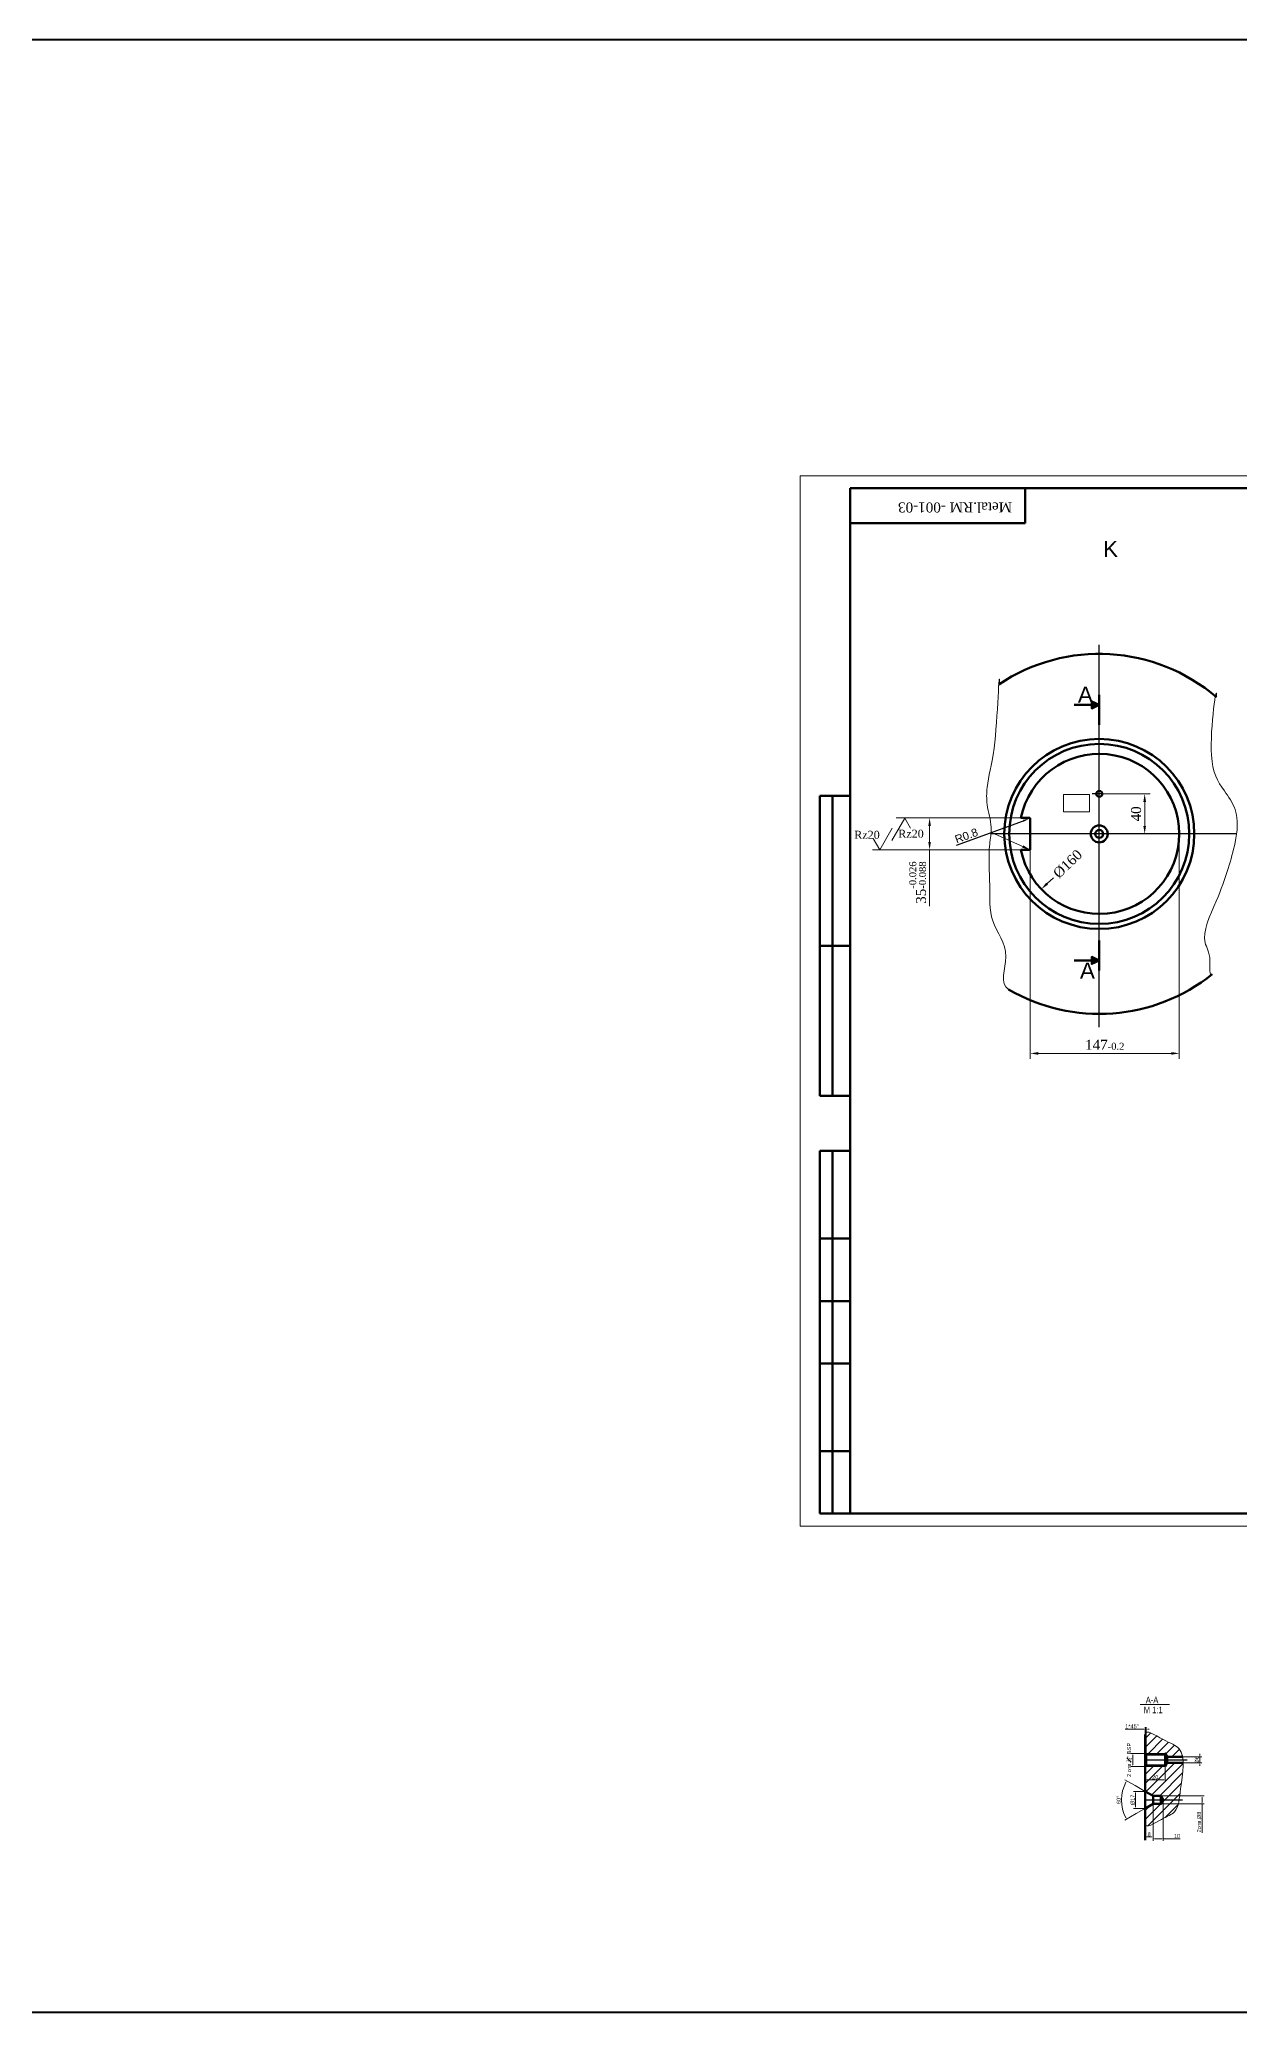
# Model space of a CAD drawing. Header units: millimetres. Extents: x -954 to 34898, y -2134 to 12006.
# Drawn here: x 10730 to 11930, y 2658 to 4630 of the extents above; entities that cross this region are included whole.
import ezdxf

# ---------------------------------------------------------------- set-up
doc = ezdxf.new("R2010")
doc.units = ezdxf.units.MM
doc.header["$LTSCALE"] = 3
doc.linetypes.add('ACAD_ISO04W100', pattern=[30, 24, -3, 0, -3])
for name, color, linetype, lineweight in [('Quota', 3, 'Continuous', 40), ('контурная', 7, 'Continuous', 50), ('осевые', 1, 'ACAD_ISO04W100', 25), ('тонкая', 7, 'Continuous', 20)]:
    doc.layers.add(name, color=color, linetype=linetype, lineweight=lineweight)
doc.layers.add('осевая', color=4, linetype='Continuous')
doc.styles.add('s2.5v4', font='times.ttf', dxfattribs={"height": 10})
doc.styles.add('s3v2.5', font='arial.ttf', dxfattribs={"width": 0.8, "height": 7.5})
doc.styles.add('s4v4', font='arial.ttf', dxfattribs={"height": 16})
doc.styles.get("Standard").update_dxf_attribs({"font": 'arial.ttf'})
doc.dimstyles.new('s1v4', dxfattribs={"dimtxt": 4, "dimasz": 1.5, "dimexe": 2, "dimexo": 0, "dimgap": 0.7, "dimtad": 1, "dimtxsty": 'Standard', "dimcen": 2.5, "dimadec": 0, "dimazin": 0, "dimtfac": 1, "dimtix": 1, "dimtmove": 0, "dimatfit": 3, "dimfxl": 1, "dimlwd": -1, "dimlwe": 20, "dimarcsym": 0})
doc.dimstyles.new('s2.5v4', dxfattribs={"dimtxt": 10, "dimasz": 8, "dimexe": 5.5, "dimexo": 0.5, "dimgap": 3.5, "dimtad": 1, "dimdec": 0, "dimtxsty": 's2.5v4', "dimcen": 2.5, "dimclrd": 256, "dimclre": 1, "dimclrt": 256, "dimadec": 0, "dimazin": 0, "dimtfac": 1, "dimtdec": 0, "dimtmove": 0, "dimatfit": 3, "dimfxl": 1, "dimlwd": -1, "dimlwe": -1, "dimarcsym": 0})
doc.dimstyles.new('s2v4', dxfattribs={"dimtxt": 8, "dimasz": 6, "dimexe": 3, "dimexo": 0, "dimgap": 1.5, "dimtad": 1, "dimtxsty": 'Standard', "dimcen": 2.5, "dimadec": 0, "dimazin": 0, "dimtfac": 1, "dimtmove": 0, "dimatfit": 3, "dimfxl": 1, "dimarcsym": 0})
pattern_1 = [(45, (11748.1075, 2790.4715), (-4.49013, 4.49013), [])]

# ---------------------------------------------------------------- blocks, each defined once
blk = doc.blocks.new('*D705')
at = {"layer": 'Defpoints', "color": 0, "transparency": 16777216}
for p in [(11847.6, 3891.4), (11731.7, 3781)]:
    blk.add_point(p, dxfattribs=at)
at = {"layer": 'тонкая', "transparency": 16777216}
blk.add_line((11743.8, 3792.4), (11737.5, 3786.5), dxfattribs=at)
blk.add_solid([(11736.6, 3787.5), (11738.5, 3785.5), (11731.7, 3781)], dxfattribs=at)
at = {"layer": 'тонкая', "transparency": 16777216, "insert": (11758.1, 3806.2), "char_height": 10, "attachment_point": 5, "rotation": 43.6346, "style": 's2.5v4'}
blk.add_mtext('%%C160', dxfattribs=at)
blk = doc.blocks.new('*D706')
at = {"layer": 'Defpoints', "color": 0, "transparency": 16777216}
for p in [(11869.6, 3836.2), (11720.6, 3820.8), (11720.6, 3616.8)]:
    blk.add_point(p, dxfattribs=at)
at = {"layer": 'тонкая', "color": 1, "transparency": 16777216}
for p, q in [((11869.6, 3835.7), (11869.6, 3611.3)), ((11720.6, 3820.3), (11720.6, 3611.3))]:
    blk.add_line(p, q, dxfattribs=at)
at = {"layer": 'тонкая', "transparency": 16777216}
blk.add_line((11861.6, 3616.8), (11728.6, 3616.8), dxfattribs=at)
for points in [[(11728.6, 3618.1), (11728.6, 3615.4), (11720.6, 3616.8)], [(11861.6, 3618.1), (11861.6, 3615.4), (11869.6, 3616.8)]]:
    blk.add_solid(points, dxfattribs=at)
at = {"layer": 'тонкая', "transparency": 16777216, "insert": (11795.1, 3625.4), "char_height": 10, "attachment_point": 5, "style": 's2.5v4'}
blk.add_mtext('147{\\H0.7x;\\S^ -0.2;}', dxfattribs=at)
blk = doc.blocks.new('*D707')
at = {"layer": 'Defpoints', "color": 0, "transparency": 16777216}
for p in [(11620, 3852.2), (11711.3, 3852.2), (11711.3, 3820.2)]:
    blk.add_point(p, dxfattribs=at)
at = {"layer": 'тонкая', "color": 1, "transparency": 16777216}
for p, q in [((11710.8, 3852.2), (11614.5, 3852.2)), ((11710.8, 3820.2), (11614.5, 3820.2))]:
    blk.add_line(p, q, dxfattribs=at)
at = {"layer": 'тонкая', "transparency": 16777216}
for p, q in [((11620, 3844.2), (11620, 3828.2)), ((11620, 3820.2), (11620, 3764))]:
    blk.add_line(p, q, dxfattribs=at)
for points in [[(11618.7, 3844.2), (11621.3, 3844.2), (11620, 3852.2)], [(11618.7, 3828.2), (11621.3, 3828.2), (11620, 3820.2)]]:
    blk.add_solid(points, dxfattribs=at)
at = {"layer": 'тонкая', "transparency": 16777216, "insert": (11608.1, 3787.5), "char_height": 10, "attachment_point": 5, "rotation": 90, "style": 's2.5v4'}
blk.add_mtext('35{\\H0.7x;\\S-0.026^ -0.088;}', dxfattribs=at)
blk = doc.blocks.new('*D708')
at = {"layer": 'Defpoints', "color": 0, "transparency": 16777216}
for p in [(11793.2, 3876.2), (11835.1, 3876.2), (11816.9, 3836.2)]:
    blk.add_point(p, dxfattribs=at)
at = {"layer": 'тонкая', "color": 1, "transparency": 16777216}
for p, q in [((11793.7, 3876.2), (11840.6, 3876.2)), ((11817.4, 3836.2), (11840.6, 3836.2))]:
    blk.add_line(p, q, dxfattribs=at)
at = {"layer": 'тонкая', "transparency": 16777216}
blk.add_line((11835.1, 3844.2), (11835.1, 3868.2), dxfattribs=at)
for points in [[(11833.7, 3868.2), (11836.4, 3868.2), (11835.1, 3876.2)], [(11833.7, 3844.2), (11836.4, 3844.2), (11835.1, 3836.2)]]:
    blk.add_solid(points, dxfattribs=at)
at = {"layer": 'тонкая', "transparency": 16777216, "insert": (11826.5, 3856.2), "char_height": 10, "attachment_point": 5, "rotation": 90, "style": 's2.5v4'}
blk.add_mtext('40', dxfattribs=at)
blk = doc.blocks.new('*D716')
at = {"layer": 'Defpoints', "color": 0, "transparency": 16777216}
for p in [(11719.5, 3851.4), (11720, 3851.6)]:
    blk.add_point(p, dxfattribs=at)
at = {"layer": 'тонкая', "color": 0, "lineweight": -2, "transparency": 16777216}
for p, q in [((11646.9, 3824.8), (11713.9, 3849.3)), ((11720, 3851.6), (11719.5, 3851.4))]:
    blk.add_line(p, q, dxfattribs=at)
blk.add_arc((11720, 3851.6), 0.6, 90, 200.1421, dxfattribs=at)
at = {"layer": 'тонкая', "color": 0, "transparency": 16777216}
blk.add_solid([(11713.5, 3850.3), (11714.2, 3848.4), (11719.5, 3851.4)], dxfattribs=at)
at = {"layer": 'тонкая', "color": 0, "transparency": 16777216, "insert": (11656.8, 3834.4), "char_height": 8, "attachment_point": 5, "rotation": 20.1421}
blk.add_mtext('R0.8', dxfattribs=at)
blk = doc.blocks.new('*D725')
at = {"layer": 'Defpoints', "color": 0, "transparency": 16777216}
for p in [(11869.6, 2913.5), (11869.6, 2907.5), (11890.2, 2907.5)]:
    blk.add_point(p, dxfattribs=at)
at = {"layer": 'тонкая', "color": 0, "lineweight": 20, "transparency": 16777216}
for p, q in [((11869.6, 2913.5), (11892.2, 2913.5)), ((11869.6, 2907.5), (11892.2, 2907.5))]:
    blk.add_line(p, q, dxfattribs=at)
at = {"layer": 'тонкая', "color": 0, "transparency": 16777216}
for p, q in [((11890.2, 2915), (11890.2, 2916.5)), ((11890.2, 2913.5), (11890.2, 2907.5)), ((11890.2, 2906), (11890.2, 2904.5))]:
    blk.add_line(p, q, dxfattribs=at)
for points in [[(11889.9, 2915), (11890.4, 2915), (11890.2, 2913.5)], [(11889.9, 2906), (11890.4, 2906), (11890.2, 2907.5)]]:
    blk.add_solid(points, dxfattribs=at)
at = {"layer": 'тонкая', "color": 0, "transparency": 16777216, "insert": (11887.3, 2910.5), "char_height": 4, "attachment_point": 5, "rotation": 90}
blk.add_mtext('%%c6', dxfattribs=at)
blk = doc.blocks.new('*D726')
at = {"layer": 'Defpoints', "color": 0, "transparency": 16777216}
for p in [(11825.8, 2862), (11835.6, 2879), (11835.6, 2862)]:
    blk.add_point(p, dxfattribs=at)
at = {"layer": 'тонкая', "color": 0, "lineweight": 20, "transparency": 16777216}
for p, q in [((11835.6, 2879), (11823.8, 2879)), ((11835.6, 2862), (11823.8, 2862))]:
    blk.add_line(p, q, dxfattribs=at)
at = {"layer": 'тонкая', "color": 0, "transparency": 16777216}
blk.add_line((11825.8, 2877.5), (11825.8, 2863.5), dxfattribs=at)
for points in [[(11825.6, 2877.5), (11826.1, 2877.5), (11825.8, 2879)], [(11825.6, 2863.5), (11826.1, 2863.5), (11825.8, 2862)]]:
    blk.add_solid(points, dxfattribs=at)
at = {"layer": 'тонкая', "color": 0, "transparency": 16777216, "insert": (11823, 2870.5), "char_height": 4, "attachment_point": 5, "rotation": 90}
blk.add_mtext('%%c17', dxfattribs=at)
blk = doc.blocks.new('*D727')
at = {"layer": 'Defpoints', "color": 0, "transparency": 16777216}
for p in [(11825.4, 2884.9), (11812.4, 2877.2), (11835.6, 2879), (11843.5, 2866.5), (11826.4, 2856.8)]:
    blk.add_point(p, dxfattribs=at)
at = {"layer": 'тонкая', "color": 0, "lineweight": 20, "transparency": 16777216}
for p, q in [((11825.4, 2884.9), (11815.3, 2890.7)), ((11826.4, 2856.8), (11815.2, 2850.4))]:
    blk.add_line(p, q, dxfattribs=at)
at = {"layer": 'тонкая', "color": 0, "transparency": 16777216}
blk.add_arc((11850.4, 2870.4), 38.5, 152.2307, 207.4632, dxfattribs=at)
for points in [[(11816.1, 2888.5), (11816.5, 2888.3), (11817, 2889.7)], [(11816.4, 2852.8), (11816, 2852.6), (11816.9, 2851.4)]]:
    blk.add_solid(points, dxfattribs=at)
at = {"layer": 'тонкая', "color": 0, "transparency": 16777216, "insert": (11809.1, 2870.6), "char_height": 4, "attachment_point": 5, "rotation": 89.8469}
blk.add_mtext('60°', dxfattribs=at)
blk = doc.blocks.new('*D728')
at = {"layer": 'Defpoints', "color": 0, "transparency": 16777216}
for p in [(11835.6, 2904), (11855.6, 2904), (11835.6, 2890.5)]:
    blk.add_point(p, dxfattribs=at)
at = {"layer": 'тонкая', "color": 0, "lineweight": 20, "transparency": 16777216}
for p, q in [((11835.6, 2904), (11835.6, 2888.5)), ((11855.6, 2904), (11855.6, 2888.5))]:
    blk.add_line(p, q, dxfattribs=at)
at = {"layer": 'тонкая', "color": 0, "transparency": 16777216}
blk.add_line((11854.1, 2890.5), (11837.1, 2890.5), dxfattribs=at)
for points in [[(11837.1, 2890.7), (11837.1, 2890.2), (11835.6, 2890.5)], [(11854.1, 2890.7), (11854.1, 2890.2), (11855.6, 2890.5)]]:
    blk.add_solid(points, dxfattribs=at)
at = {"layer": 'тонкая', "color": 0, "transparency": 16777216, "insert": (11845.6, 2893.2), "char_height": 4, "attachment_point": 5}
blk.add_mtext('20', dxfattribs=at)
blk = doc.blocks.new('*D702')
at = {"layer": 'Defpoints', "color": 0, "transparency": 16777216}
for p in [(11835.6, 2866.5), (11843.5, 2866.5), (11835.6, 2833.5)]:
    blk.add_point(p, dxfattribs=at)
at = {"layer": 'тонкая', "color": 0, "lineweight": 20, "transparency": 16777216}
for p, q in [((11835.6, 2866.5), (11835.6, 2831.5)), ((11843.5, 2866.5), (11843.5, 2831.5))]:
    blk.add_line(p, q, dxfattribs=at)
at = {"layer": 'тонкая', "color": 0, "transparency": 16777216}
blk.add_line((11842, 2833.5), (11837.1, 2833.5), dxfattribs=at)
for points in [[(11837.1, 2833.7), (11837.1, 2833.2), (11835.6, 2833.5)], [(11842, 2833.7), (11842, 2833.2), (11843.5, 2833.5)]]:
    blk.add_solid(points, dxfattribs=at)
at = {"layer": 'тонкая', "color": 0, "transparency": 16777216, "insert": (11839.5, 2836.2), "char_height": 4, "attachment_point": 5}
blk.add_mtext('8', dxfattribs=at)
blk = doc.blocks.new('*D729')
at = {"layer": 'Defpoints', "color": 0, "transparency": 16777216}
for p in [(11843.5, 2870.5), (11853.6, 2870.5), (11843.5, 2831.7)]:
    blk.add_point(p, dxfattribs=at)
at = {"layer": 'тонкая', "color": 0, "lineweight": 20, "transparency": 16777216}
for p, q in [((11843.5, 2870.5), (11843.5, 2829.7)), ((11853.6, 2870.5), (11853.6, 2829.7))]:
    blk.add_line(p, q, dxfattribs=at)
at = {"layer": 'тонкая', "color": 0, "transparency": 16777216}
for p, q in [((11845, 2831.7), (11852.1, 2831.7)), ((11853.6, 2831.7), (11870.6, 2831.7))]:
    blk.add_line(p, q, dxfattribs=at)
for points in [[(11845, 2831.9), (11845, 2831.4), (11843.5, 2831.7)], [(11852.1, 2831.9), (11852.1, 2831.4), (11853.6, 2831.7)]]:
    blk.add_solid(points, dxfattribs=at)
at = {"layer": 'тонкая', "color": 0, "transparency": 16777216, "insert": (11867.3, 2834.4), "char_height": 4, "attachment_point": 5}
blk.add_mtext('10', dxfattribs=at)
blk = doc.blocks.new('*D730')
at = {"layer": 'Defpoints', "color": 0, "transparency": 16777216}
for p in [(11850.1, 2874.5), (11850.1, 2866.5), (11892.4, 2866.5)]:
    blk.add_point(p, dxfattribs=at)
at = {"layer": 'тонкая', "color": 0, "lineweight": 20, "transparency": 16777216}
for p, q in [((11850.1, 2874.5), (11894.4, 2874.5)), ((11850.1, 2866.5), (11894.4, 2866.5))]:
    blk.add_line(p, q, dxfattribs=at)
at = {"layer": 'тонкая', "color": 0, "transparency": 16777216}
for p, q in [((11892.4, 2873), (11892.4, 2868)), ((11892.4, 2866.5), (11892.4, 2837.5))]:
    blk.add_line(p, q, dxfattribs=at)
for points in [[(11892.1, 2873), (11892.6, 2873), (11892.4, 2874.5)], [(11892.1, 2868), (11892.6, 2868), (11892.4, 2866.5)]]:
    blk.add_solid(points, dxfattribs=at)
at = {"layer": 'тонкая', "color": 0, "transparency": 16777216, "insert": (11889.5, 2848.4), "char_height": 4, "attachment_point": 5, "rotation": 90}
blk.add_mtext('2{\\fArial|b0|i0|c204|p34;отв}.%%c8', dxfattribs=at)
blk = doc.blocks.new('*D731')
at = {"layer": 'Defpoints', "color": 0, "transparency": 16777216}
for p in [(11823.1, 2904), (11838.7, 2917), (11838.7, 2904)]:
    blk.add_point(p, dxfattribs=at)
at = {"layer": 'тонкая', "color": 0, "lineweight": 20, "transparency": 16777216}
for p, q in [((11838.7, 2917), (11821.1, 2917)), ((11838.7, 2904), (11821.1, 2904))]:
    blk.add_line(p, q, dxfattribs=at)
at = {"layer": 'тонкая', "color": 0, "transparency": 16777216}
blk.add_line((11823.1, 2915.5), (11823.1, 2905.5), dxfattribs=at)
for points in [[(11822.8, 2915.5), (11823.3, 2915.5), (11823.1, 2917)], [(11822.8, 2905.5), (11823.3, 2905.5), (11823.1, 2904)]]:
    blk.add_solid(points, dxfattribs=at)
at = {"layer": 'тонкая', "color": 0, "transparency": 16777216, "insert": (11819.5, 2910.5), "char_height": 4, "attachment_point": 5, "rotation": 90}
blk.add_mtext("\\A1;2 {\\fArial|b0|i0|c204|p34;отв}.{\\H0.7x;\\S1#4;}'' BSP", dxfattribs=at)
blk = doc.blocks.new('*D732')
at = {"layer": 'Defpoints', "color": 0, "transparency": 16777216}
for p in [(11835.6, 2941.3), (11835.6, 2914.7), (11836.6, 2914.7)]:
    blk.add_point(p, dxfattribs=at)
at = {"layer": 'тонкая', "color": 0, "transparency": 16777216}
for p, q in [((11834.1, 2941.3), (11815.4, 2941.3)), ((11836.6, 2941.3), (11835.6, 2941.3)), ((11838.1, 2941.3), (11839.6, 2941.3))]:
    blk.add_line(p, q, dxfattribs=at)
at = {"layer": 'тонкая', "color": 0, "lineweight": 20, "transparency": 16777216}
for p, q in [((11835.6, 2914.7), (11835.6, 2943.3)), ((11836.6, 2914.7), (11836.6, 2943.3))]:
    blk.add_line(p, q, dxfattribs=at)
at = {"layer": 'тонкая', "color": 0, "transparency": 16777216}
for points in [[(11834.1, 2941.6), (11834.1, 2941.1), (11835.6, 2941.3)], [(11838.1, 2941.6), (11838.1, 2941.1), (11836.6, 2941.3)]]:
    blk.add_solid(points, dxfattribs=at)
at = {"layer": 'тонкая', "color": 0, "transparency": 16777216, "insert": (11822.5, 2944.1), "char_height": 4, "attachment_point": 5}
blk.add_mtext('1*45°', dxfattribs=at)

msp = doc.modelspace()

# ---------------------------------------------------------------- hatches: boundary and pattern name
at = {"layer": 'контурная'}
h = msp.add_hatch(color=256, dxfattribs=at)
h.paths.add_polyline_path([(11789.65, 3965.145), (11782.15, 3968.645), (11782.15, 3965.145)])
h.paths.add_polyline_path([(11789.65, 3965.145), (11782.15, 3965.145), (11782.15, 3961.645)])
h = msp.add_hatch(color=256, dxfattribs=at)
h.paths.add_polyline_path([(11782.15, 3713.207), (11782.15, 3709.707), (11789.65, 3709.707)])
h.paths.add_polyline_path([(11782.15, 3709.707), (11782.15, 3706.207), (11789.65, 3709.707)])
at = {"layer": 'тонкая'}
h = msp.add_hatch(dxfattribs=at)
h.set_pattern_fill('ANSI31', color=256, scale=2, style=0)
h.set_pattern_definition(pattern_1)
edge = h.paths.add_edge_path()
edge.add_spline(control_points=[(11873.071, 2913.499), (11872.509, 2916.753), (11869.581, 2924.308), (11855.96, 2928.313), (11835.564, 2941.909), (11835.564, 2935.814)], knot_values=[84.74191699, 84.74191699, 84.74191699, 84.74191699, 95.74062179, 114.65739041, 132.94298521, 132.94298521, 132.94298521, 132.94298521], degree=3, periodic=0)
edge.add_line((11835.564, 2935.814), (11835.564, 2916.999))
edge.add_line((11835.564, 2916.999), (11855.564, 2916.999))
edge.add_line((11855.564, 2916.999), (11857.585, 2913.499))
edge.add_line((11857.585, 2913.499), (11861.049, 2913.499))
edge.add_line((11861.049, 2913.499), (11869.609, 2913.499))
edge.add_line((11869.609, 2913.499), (11873.071, 2913.499))
h = msp.add_hatch(dxfattribs=at)
h.set_pattern_fill('ANSI31', color=256, scale=2, style=0)
h.set_pattern_definition(pattern_1)
edge = h.paths.add_edge_path()
edge.add_line((11835.564, 2903.999), (11835.564, 2878.999))
edge.add_line((11835.564, 2878.999), (11843.464, 2874.499))
edge.add_line((11843.464, 2874.499), (11851.255, 2874.499))
edge.add_line((11851.255, 2874.499), (11853.564, 2870.499))
edge.add_line((11853.564, 2870.499), (11869.535, 2870.499))
edge.add_spline(control_points=[(11869.535, 2870.499), (11870.142, 2873.946), (11871.474, 2886.522), (11873.676, 2899.77), (11873.573, 2907.499)], knot_values=[45.85749548, 45.85749548, 45.85749548, 45.85749548, 55.66671842, 78.46226637, 78.46226637, 78.46226637, 78.46226637], degree=3, periodic=0)
edge.add_line((11873.573, 2907.499), (11869.609, 2907.499))
edge.add_line((11869.609, 2907.499), (11861.049, 2907.499))
edge.add_line((11861.049, 2907.499), (11857.585, 2907.499))
edge.add_line((11857.585, 2907.499), (11855.564, 2903.999))
edge.add_line((11855.564, 2903.999), (11835.564, 2903.999))
h = msp.add_hatch(dxfattribs=at)
h.set_pattern_fill('ANSI31', color=256, scale=2, style=0)
h.set_pattern_definition(pattern_1)
edge = h.paths.add_edge_path()
edge.add_line((11843.464, 2866.499), (11835.564, 2861.994))
edge.add_line((11835.564, 2861.994), (11835.564, 2846.722))
edge.add_spline(control_points=[(11835.564, 2846.722), (11835.564, 2841.12), (11853.328, 2852.997), (11866.004, 2856.802), (11868.671, 2865.595), (11869.535, 2870.499)], knot_values=[0, 0, 0, 0, 16.80500287, 31.903566, 45.85749548, 45.85749548, 45.85749548, 45.85749548], degree=3, periodic=0)
edge.add_line((11869.535, 2870.499), (11853.564, 2870.499))
edge.add_line((11853.564, 2870.499), (11851.255, 2866.499))
edge.add_line((11851.255, 2866.499), (11843.464, 2866.499))

# ---------------------------------------------------------------- linework, layer by layer
at = {"layer": 'Quota'}
msp.add_lwpolyline([(8803.18, 4630.376), (13627.232, 4630.376), (13627.232, 2657.952), (8803.18, 2657.952)], close=True, dxfattribs=at)
at = {"layer": 'контурная'}
for p, q in [((11715.553, 4181.723), (11715.553, 4146.723)), ((11715.553, 4146.723), (11540.553, 4146.723)), ((11789.65, 3965.145), (11764.65, 3965.145)), ((11789.65, 3975.145), (11789.65, 3965.145)), ((11789.65, 3945.145), (11789.65, 3975.145)), ((11510.278, 3581.723), (11510.278, 3874.223)), ((11510.278, 3874.223), (11540.278, 3874.223)), ((11522.778, 3874.223), (11522.778, 3574.223)), ((11720.05, 3852.195), (11711.266, 3852.195)), ((11720.65, 3820.795), (11720.65, 3851.595)), ((11711.266, 3820.195), (11720.05, 3820.195)), ((11789.65, 3699.707), (11789.65, 3729.707)), ((11510.278, 3724.223), (11540.278, 3724.223)), ((11789.65, 3709.707), (11764.65, 3709.707)), ((11789.65, 3699.707), (11789.65, 3709.707)), ((11510.278, 3574.223), (11510.278, 3581.723)), ((11510.278, 3574.223), (11540.278, 3574.223)), ((11510.278, 3156.723), (11510.278, 3519.223)), ((11510.278, 3519.223), (11540.278, 3519.223)), ((11522.778, 3519.223), (11522.778, 3156.723)), ((11510.278, 3431.723), (11540.278, 3431.723)), ((11510.278, 3369.223), (11540.278, 3369.223)), ((11510.278, 3306.723), (11540.278, 3306.723)), ((11540.553, 3294.223), (11540.553, 3156.723)), ((11510.278, 3219.223), (11540.278, 3219.223)), ((11540.278, 3156.723), (11510.278, 3156.723)), ((11835.564, 2935.814), (11835.564, 2830.266)), ((11835.564, 2910.499), (11835.564, 2916.999)), ((11835.564, 2910.499), (11835.564, 2870.499)), ((11835.564, 2910.499), (11835.564, 2903.999)), ((11836.564, 2904.999), (11855.564, 2904.999)), ((11862.263, 2907.499), (11857.585, 2907.499)), ((11861.049, 2913.499), (11858.285, 2913.499)), ((11869.609, 2907.499), (11861.049, 2907.499)), ((11869.609, 2907.499), (11873.573, 2907.499)), ((11843.464, 2874.499), (11851.255, 2874.499)), ((11843.464, 2866.499), (11851.255, 2866.499))]:
    msp.add_line(p, q, dxfattribs=at)
msp.add_lwpolyline([(11540.553, 4181.723), (12963.053, 4181.723), (12963.053, 3156.723), (11540.553, 3156.723), (11540.553, 4181.723)], close=True, dxfattribs=at)
for points in [[(11789.65, 3965.145), (11782.15, 3965.145), (11782.15, 3965.145), (11782.15, 3968.645), (11789.65, 3965.145)], [(11789.65, 3965.145), (11782.15, 3965.145), (11782.15, 3965.145), (11782.15, 3961.645), (11789.65, 3965.145)], [(11789.65, 3709.707), (11782.15, 3709.707), (11782.15, 3713.207), (11789.65, 3709.707)], [(11789.65, 3709.707), (11782.15, 3709.707), (11782.15, 3706.207), (11789.65, 3709.707)], [(11789.65, 3724.647), (11789.65, 3699.707)], [(11836.564, 2915.999), (11835.564, 2916.999)], [(11835.564, 2910.499), (11836.564, 2910.499), (11836.564, 2915.999), (11836.564, 2904.999)], [(11836.564, 2904.999), (11835.564, 2903.999)], [(11836.564, 2915.999), (11856.141, 2915.999)], [(11855.564, 2910.499), (11855.564, 2916.999), (11855.564, 2903.999)], [(11855.564, 2916.999), (11857.585, 2913.499)], [(11855.564, 2903.999), (11857.585, 2907.499)], [(11861.049, 2913.499), (11857.585, 2913.499)], [(11857.585, 2907.499), (11857.585, 2913.499)], [(11869.609, 2913.499), (11858.285, 2913.499)], [(11869.609, 2913.499), (11873.071, 2913.499)], [(11843.464, 2866.499), (11835.564, 2861.999), (11843.464, 2866.499), (11843.464, 2874.499), (11835.564, 2878.999)], [(11843.464, 2870.499), (11843.464, 2874.499), (11843.464, 2866.499)], [(11853.564, 2870.499), (11851.255, 2874.499)], [(11851.255, 2874.499), (11851.255, 2866.499), (11853.564, 2870.499)]]:
    msp.add_lwpolyline(points, dxfattribs=at)
for centre, radius in [((11789.65, 3836.195), 95), ((11789.65, 3836.195), 90), ((11789.65, 3876.214), 3), ((11789.65, 3836.195), 8.5), ((11789.65, 3836.195), 4)]:
    msp.add_circle(centre, radius, dxfattribs=at)
for centre, radius, start, end in [((11789.65, 3836.195), 180, 49.356767, 123.920917), ((11789.65, 3836.195), 80, 191.536959, 168.463041), ((11720.05, 3851.595), 0.6, 0, 90), ((11720.05, 3820.795), 0.6, 270, 0), ((11789.65, 3836.195), 180, 239.714512, 308.873886)]:
    msp.add_arc(centre, radius, start, end, dxfattribs=at)
at = {"layer": 'осевая'}
for p, q in [((11789.65, 3643.08), (11789.65, 4025.182)), ((11793.171, 3876.214), (11782.46, 3876.214)), ((11926.969, 3836.195), (11681.334, 3836.195))]:
    msp.add_line(p, q, dxfattribs=at)
at = {"layer": 'осевые'}
for p, q in [((11835.564, 2910.499), (11877.674, 2910.499)), ((11835.564, 2870.499), (11872.989, 2870.499))]:
    msp.add_line(p, q, dxfattribs=at)
at = {"layer": 'тонкая'}
for p, q in [((11639.173, 3852.195), (11586.652, 3852.195)), ((11634.166, 3820.195), (11563.075, 3820.195)), ((11704.539, 3820.117), (11634.166, 3820.117)), ((11835.564, 2916.999), (11855.564, 2916.999)), ((11835.564, 2903.999), (11855.564, 2903.999)), ((11854.876, 2904.999), (11856.141, 2904.999)), ((11835.564, 2878.999), (11825.384, 2884.876)), ((11826.442, 2856.792), (11843.464, 2866.499)), ((11826.437, 2856.8), (11826.442, 2856.792))]:
    msp.add_line(p, q, dxfattribs=at)
for points in [[(11490.553, 4194.223), (12975.553, 4194.223), (12975.553, 3144.223), (11490.553, 3144.223), (11490.553, 4194.223)], [(11595.145, 3851.91), (11582.32, 3829.696), (11595.145, 3851.91), (11600.925, 3841.899)], [(11582.746, 3841.942), (11570.146, 3820.117), (11563.564, 3831.517)], [(11830.655, 2965.84), (11859.827, 2965.84)]]:
    msp.add_lwpolyline(points, dxfattribs=at)
msp.add_lwpolyline([(11753.763, 3875.595), (11779.782, 3875.595), (11779.782, 3858.26), (11753.763, 3858.26)], close=True, dxfattribs=at)
for points, start_tangent, end_tangent in [([(11690.112, 3986.169), (11684.486, 3921.859), (11677.545, 3882.496), (11677.545, 3865.54), (11681.571, 3842.708), (11680.108, 3825.986), (11680.108, 3784.88), (11683.228, 3749.223), (11696.269, 3713.391), (11698.888, 3680.752)], (-0.02942503, 0.99956699), (0.86392254, -0.50362471)), ([(11906.892, 3972.775), (11901.822, 3914.819), (11914.805, 3879.147), (11925.482, 3860.654), (11925.482, 3827.755), (11918.521, 3801.773), (11906.609, 3769.047), (11895.462, 3727.446), (11900.303, 3709.381), (11902.648, 3696.082)], (0.03644566, 0.99933564), (0.77599847, 0.63073479)), ([(11835.564, 2846.722), (11851.796, 2851.071), (11864.872, 2858.621), (11871.022, 2881.574), (11869.609, 2921.623), (11853.226, 2931.081), (11835.564, 2935.814)], (0, -1), (0, -1))]:
    msp.add_spline(points, degree=3, dxfattribs=dict(at, start_tangent=start_tangent, end_tangent=end_tangent))

# ---------------------------------------------------------------- texts
at = {"layer": 'контурная', "style": 's4v4'}
for s, p in [('K', (11793.499, 4113.078)), ('A', (11768.328, 3967.506)), ('A', (11770.353, 3691.554))]:
    msp.add_text(s, height=16, dxfattribs=at).set_placement(p)
at = {"layer": 'контурная', "style": 's3v2.5', "width": 0.8}
for s, p in [('M 1:1', (11834.171, 2957.198)), ('A-A', (11836.107, 2967.137))]:
    msp.add_text(s, height=6.5, dxfattribs=at).set_placement(p)
at = {"layer": 'тонкая', "style": 's2.5v4'}
msp.add_text('    Metal.RM -001-03', height=10, rotation=180, dxfattribs=at).set_placement((11717.653, 4167.514))
for p in [(11544.658, 3831.324), (11588.644, 3832.386)]:
    msp.add_text('Rz20', height=8, dxfattribs=at).set_placement(p)

# ---------------------------------------------------------------- dimensions: what is measured, and where the dimension line sits
at = {"layer": 'тонкая'}
dim = msp.add_diameter_dim_2p(p1=(11847.55, 3891.399), p2=(11731.75, 3780.99), text='%%C160', dimstyle='s2.5v4', override={"dimgap": 4, "dimtad": 0}, dxfattribs=at)
dim.commit()
dim.dimension.update_dxf_attribs({"geometry": '*D705', "text_midpoint": (11758.145, 3806.156), "dimtype": 163})
dim = msp.add_linear_dim(base=(11835.076, 3876.214), p1=(11816.917, 3836.195), p2=(11793.171, 3876.214), angle=90, dimstyle='s2.5v4', dxfattribs=at)
dim.commit()
dim.dimension.update_dxf_attribs({"geometry": '*D708', "text_midpoint": (11826.49, 3856.204)})
for base, p1, p2, text, dimstyle, picture, middle in [((11619.998, 3852.195), (11711.266, 3820.195), (11711.266, 3852.195), '35{\\H0.7x;\\S-0.026^ -0.088;}', 's2.5v4', '*D707', (11619.998, 3787.52)), ((11823.087, 2903.999), (11838.714, 2916.999), (11838.714, 2903.999), "\\A1;2 {\\fArial|b0|i0|c204|p34;отв}.{\\H0.7x;\\S1#4;}'' BSP", 's1v4', '*D731', (11823.087, 2910.499)), ((11892.397, 2866.499), (11850.096, 2874.499), (11850.096, 2866.499), '2{\\fArial|b0|i0|c204|p34;отв}.%%c<>', 's1v4', '*D730', (11892.397, 2848.363))]:
    dim = msp.add_linear_dim(base=base, p1=p1, p2=p2, angle=90, text=text, dimstyle=dimstyle, dxfattribs=at)
    dim.commit()
    dim.dimension.update_dxf_attribs({"geometry": picture, "text_midpoint": middle, "dimtype": 160})
dim = msp.add_radius_dim(center=(11720.05, 3851.595), mpoint=(11719.487, 3851.388), text='R0.8', dimstyle='s2v4', dxfattribs=at)
dim.commit()
dim.dimension.update_dxf_attribs({"geometry": '*D716', "text_midpoint": (11658.757, 3829.114), "dimtype": 164})
dim = msp.add_linear_dim(base=(11720.65, 3616.764), p1=(11869.65, 3836.195), p2=(11720.65, 3820.795), text='147{\\H0.7x;\\S^ -0.2;}', dimstyle='s2.5v4', dxfattribs=at)
dim.commit()
dim.dimension.update_dxf_attribs({"geometry": '*D706', "text_midpoint": (11795.15, 3625.365)})
dim = msp.add_linear_dim(base=(11835.564, 2941.317), p1=(11836.564, 2914.666), p2=(11835.564, 2914.666), text='<>*45°', dimstyle='s1v4', dxfattribs=at)
dim.commit()
dim.dimension.update_dxf_attribs({"geometry": '*D732', "text_midpoint": (11822.487, 2941.317), "dimtype": 160})
dim = msp.add_linear_dim(base=(11835.564, 2890.499), p1=(11855.564, 2903.999), p2=(11835.564, 2903.999), dimstyle='s1v4', dxfattribs=at)
dim.commit()
dim.dimension.update_dxf_attribs({"geometry": '*D728', "text_midpoint": (11845.564, 2893.241)})
for base, p1, p2, picture, middle in [((11890.189, 2907.499), (11869.609, 2913.499), (11869.609, 2907.499), '*D725', (11887.335, 2910.499)), ((11825.849, 2861.999), (11835.564, 2878.999), (11835.564, 2861.999), '*D726', (11822.994, 2870.499))]:
    dim = msp.add_linear_dim(base=base, p1=p1, p2=p2, angle=90, text='%%c<>', dimstyle='s1v4', dxfattribs=at)
    dim.commit()
    dim.dimension.update_dxf_attribs({"geometry": picture, "text_midpoint": middle})
dim = msp.add_angular_dim_2l(base=(11812.449, 2877.202), line1=((11826.442, 2856.792), (11843.464, 2866.499)), line2=((11835.564, 2878.999), (11825.384, 2884.876)), dimstyle='s1v4', dxfattribs=at)
dim.commit()
dim.dimension.update_dxf_attribs({"geometry": '*D727', "text_midpoint": (11809.11, 2870.554)})
dim = msp.add_linear_dim(base=(11835.564, 2833.496), p1=(11843.464, 2866.499), p2=(11835.564, 2866.499), dimstyle='s1v4', override={"dimdec": 0}, dxfattribs=at)
dim.commit()
dim.dimension.update_dxf_attribs({"geometry": '*D702', "text_midpoint": (11839.514, 2836.238)})
dim = msp.add_linear_dim(base=(11843.464, 2831.674), p1=(11853.564, 2870.499), p2=(11843.464, 2870.499), dimstyle='s1v4', override={"dimdec": 0}, dxfattribs=at)
dim.commit()
dim.dimension.update_dxf_attribs({"geometry": '*D729', "text_midpoint": (11867.261, 2831.674), "dimtype": 160})

# ---------------------------------------------------------------- leaders
msp.add_leader([(11720.462, 3820.358), (11681.902, 3837.603)], dimstyle='s2.5v4', override={"dimgap": 4, "dimtad": 0}, dxfattribs=at)

doc.saveas('drawing.dxf')
